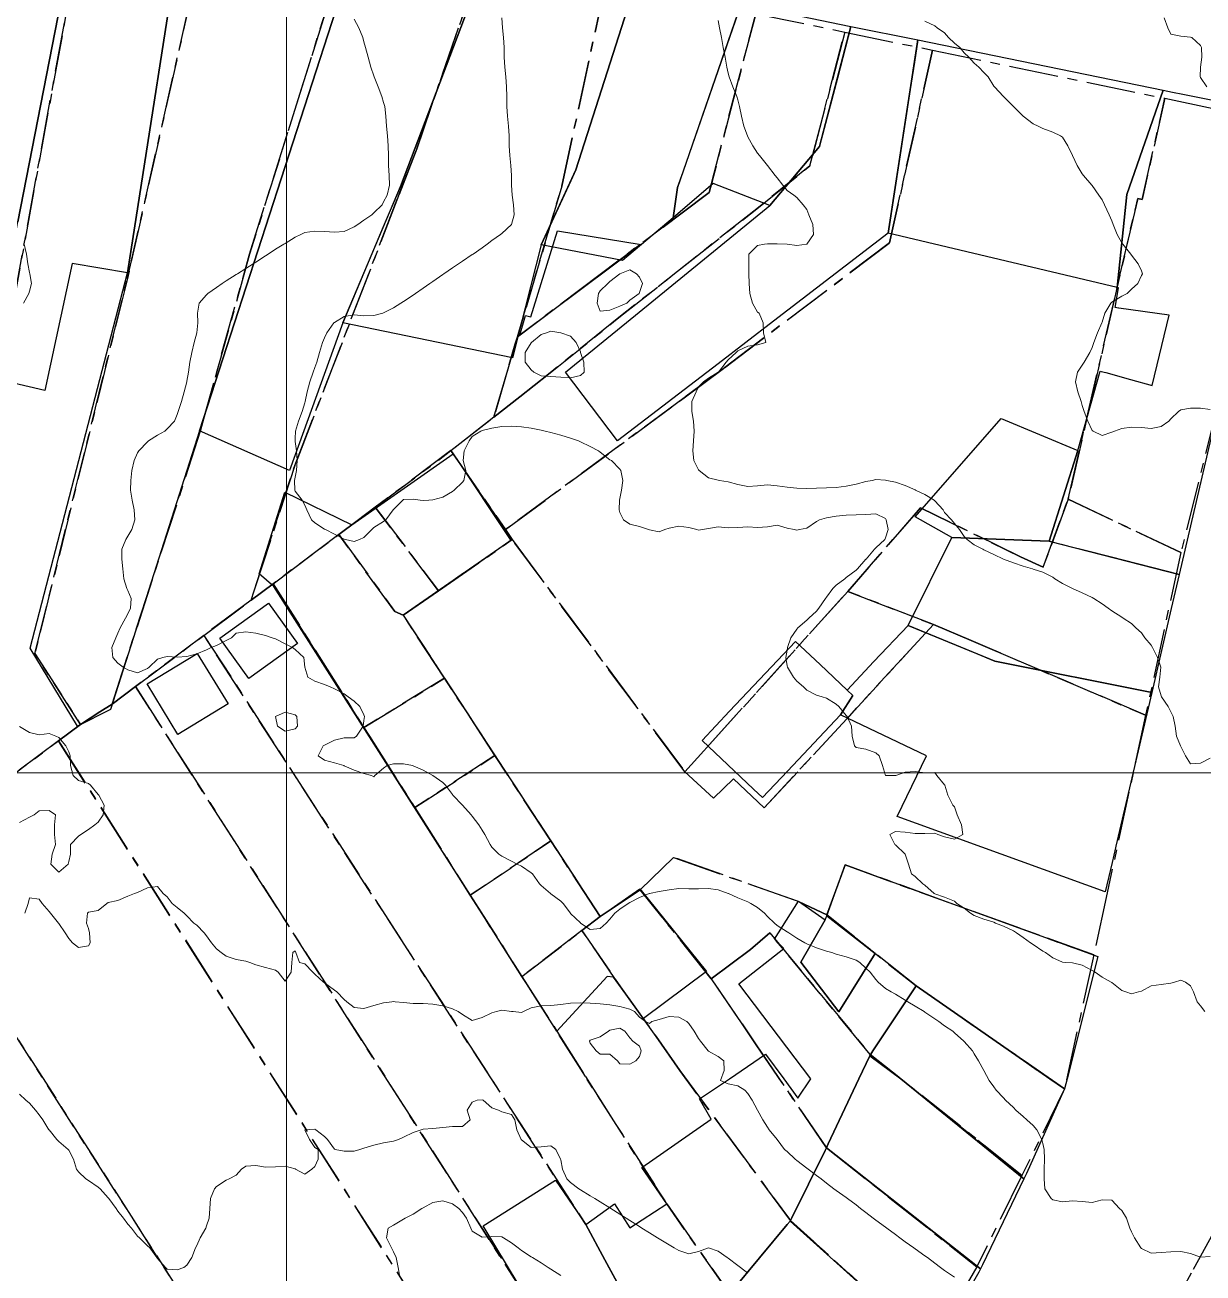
# Model space of a CAD drawing. Header units: centimetres. Extents: x 0 to 642158, y -847 to 649707.
# Drawn here: x 616553.5 to 616613.4, y 621662 to 621725.4 of the extents above; entities that cross this region are included whole.
import ezdxf

# ---------------------------------------------------------------- set-up
doc = ezdxf.new("R2010")
doc.units = ezdxf.units.CM
doc.header["$MEASUREMENT"] = 0
doc.linetypes.add('CENTERX2', pattern=[4, 2.5, -0.5, 0.5, -0.5])
doc.layers.add('MEV_grille', color=254, linetype='Continuous', lineweight=9)
doc.layers.add('WAL_topographie 0.5', color=253, linetype='Continuous', lineweight=20)
doc.layers.add('SPW_batiments', color=7, linetype='Continuous')
doc.layers.add('SPW_parcellaire cadastral', color=7, linetype='CENTERX2', lineweight=25, true_color=0xff0542)

# ---------------------------------------------------------------- blocks, each defined once
blk = doc.blocks.new('*U114')
at = {"layer": 'MEV_grille', "transparency": 33554687}
blk.add_lwpolyline([(-1338.461, 0), (1338.461, 0)], dxfattribs=at)
blk = doc.blocks.new('*U115')
at = {"layer": 'MEV_grille', "color": 0, "linetype": 'ByBlock', "lineweight": -2, "transparency": 16777216}
blk.add_blockref('*U114', (0, -700), dxfattribs=at)
blk = doc.blocks.new('*U112')
at = {"layer": 'MEV_grille', "transparency": 33554687}
blk.add_lwpolyline([(0, 1825.476), (0, -1825.476)], dxfattribs=at)
blk = doc.blocks.new('*U113')
at = {"layer": 'MEV_grille', "color": 0, "linetype": 'ByBlock', "lineweight": -2, "transparency": 16777216}
blk.add_blockref('*U112', (1200, 0), dxfattribs=at)

msp = doc.modelspace()

# ---------------------------------------------------------------- linework, layer by layer
at = {"layer": 'SPW_batiments'}
for points in [[(616547.052, 621716.624), (616547.895, 621721.438), (616550.773, 621734.463), (616552.321, 621734.147), (616554.049, 621733.794), (616556.649, 621733.262), (616553.17, 621715.391), (616547.052, 621716.624)], [(616552.853, 621713.779), (616553.17, 621715.391), (616556.649, 621733.262), (616560.103, 621732.556), (616561.761, 621732.217), (616558.727, 621712.8), (616555.925, 621713.267), (616554.528, 621706.818), (616551.619, 621707.497), (616552.853, 621713.779)], [(616561.761, 621732.217), (616570.688, 621730.393), (616562.4, 621704.76), (616557.865, 621690.607), (616556.188, 621689.757), (616553.786, 621693.716), (616558.727, 621712.8), (616561.761, 621732.217)], [(616577.103, 621729.081), (616572.599, 621717.19), (616571.733, 621715.137), (616569.672, 621710.252), (616566.964, 621702.755), (616562.4, 621704.76), (616570.688, 621730.393), (616577.103, 621729.081)], [(616584.565, 621727.556), (616581.508, 621718.03), (616581.253, 621717.476), (616579.75, 621714.215), (616578.67, 621709.952), (616578.297, 621708.479), (616569.672, 621710.252), (616572.599, 621717.19), (616577.103, 621729.081), (616584.565, 621727.556)], [(616583.891, 621713.417), (616579.75, 621714.215), (616581.508, 621718.03), (616584.565, 621727.556), (616589.919, 621726.462), (616586.687, 621717.134), (616586.453, 621715.596), (616583.891, 621713.417)], [(616586.453, 621715.596), (616586.687, 621717.134), (616586.962, 621717.926), (616589.919, 621726.462), (616595.491, 621725.322), (616594.802, 621722.696), (616594.281, 621720.712), (616593.892, 621719.229), (616593.891, 621719.226), (616593.889, 621719.218), (616591.374, 621716.209), (616588.493, 621717.33), (616586.453, 621715.596)], [(616593.889, 621719.218), (616595.492, 621725.322), (616598.887, 621724.628), (616598.716, 621723.509), (616598.502, 621722.115), (616597.381, 621714.804), (616591.558, 621710.337), (616588.746, 621708.179), (616583.631, 621704.254), (616580.988, 621707.747), (616584.542, 621710.642), (616591.374, 621716.209), (616593.889, 621719.218)], [(616609.025, 621712.052), (616609.024, 621712.044), (616597.381, 621714.804), (616598.887, 621724.628), (616611.356, 621722.079), (616609.512, 621716.777), (616609.025, 621712.052)], [(616614.191, 621706.129), (616612.172, 621697.47), (616608.669, 621698.361), (616607.397, 621698.685), (616606.637, 621698.878), (616606.261, 621698.973), (616605.968, 621699.048), (616605.563, 621699.151), (616607.013, 621703.762), (616608.148, 621707.805), (616608.205, 621707.789), (616608.437, 621707.725), (616609.698, 621707.375), (616610.792, 621707.072), (616611.663, 621710.647), (616609.104, 621711.006), (616609.095, 621711.008), (616608.92, 621711.032), (616609.087, 621712.029), (616609.024, 621712.044), (616609.512, 621716.777), (616611.356, 621722.08)], [(616611.356, 621722.08), (616611.828, 621721.983), (616612.351, 621721.876), (616614.301, 621721.478)], [(616584.834, 621714.243), (616578.661, 621709.635), (616578.961, 621710.62), (616579.228, 621710.553), (616580.577, 621714.936), (616584.834, 621714.243)], [(616605.563, 621699.151), (616600.612, 621699.344), (616598.755, 621700.395), (616603.134, 621705.393), (616607.013, 621703.762), (616605.563, 621699.151)], [(616578.22, 621699.194), (616572.747, 621695.402), (616582.748, 621680.086), (616584.764, 621681.486), (616588.149, 621677.287), (616584.949, 621674.904), (616583.432, 621677.003), (616583.099, 621677.036), (616580.549, 621674.253), (616566.162, 621696.859), (616565.429, 621697.501), (616566.729, 621701.651), (616570.129, 621699.985), (616575.278, 621703.602), (616578.22, 621699.194)], [(616610.775, 621691.475), (616602.812, 621693.066), (616598.401, 621694.88), (616600.612, 621699.344), (616605.563, 621699.151), (616612.173, 621697.469), (616611.769, 621695.739), (616610.775, 621691.475)], [(616567.38, 621693.951), (616564.897, 621692.184), (616563.43, 621694.234), (616565.896, 621696.001), (616567.38, 621693.951)], [(616594.968, 621690.334), (616595.584, 621691.318), (616595.295, 621691.591), (616596.659, 621693.036), (616598.401, 621694.88), (616601.868, 621693.455), (616602.812, 621693.066), (616610.775, 621691.475), (616608.953, 621683.659), (616608.933, 621683.576), (616608.761, 621682.834), (616608.412, 621681.34), (616597.842, 621685.17), (616599.338, 621688.248), (616594.968, 621690.334)], [(616594.968, 621690.334), (616592.268, 621687.475), (616590.999, 621686.131), (616590.544, 621686.561), (616587.927, 621689.032), (616589.33, 621690.518), (616592.678, 621694.063), (616593.924, 621692.886), (616595.295, 621691.591), (616595.584, 621691.318), (616594.968, 621690.334)], [(616563.847, 621690.884), (616561.297, 621689.334), (616559.73, 621691.9), (616562.28, 621693.451), (616563.847, 621690.884)], [(616579.234, 621660.353), (616576.809, 621664.372), (616580.483, 621666.686), (616582.016, 621664.436), (616583.483, 621665.486), (616584.266, 621664.27), (616586.133, 621665.487), (616584.866, 621667.32), (616588.399, 621669.787), (616587.799, 621670.82), (616589.315, 621671.837), (616591.149, 621673.087), (616592.082, 621671.837), (616592.799, 621670.854), (616593.449, 621671.838), (616589.799, 621676.67), (616592.081, 621678.454), (616591.614, 621678.937), (616592.823, 621680.871), (616594.185, 621679.919), (616592.948, 621677.755), (616594.882, 621675.238), (616596.731, 621678.205), (616594.276, 621680.113), (616595.198, 621682.705), (616608.031, 621678.056)], [(616596.731, 621678.205), (616594.882, 621675.238), (616592.948, 621677.755), (616594.185, 621679.919), (616594.276, 621680.113), (616596.731, 621678.205)], [(616608.031, 621678.056), (616606.482, 621671.839), (616606.35, 621671.32), (616605.599, 621671.839), (616598.799, 621676.555), (616596.6, 621673.261), (616596.445, 621673.008), (616595.899, 621671.838), (616594.343, 621668.528), (616594.247, 621668.324), (616594.182, 621668.188), (616592.483, 621664.771), (616592.399, 621664.604), (616592.259, 621664.435), (616589.444, 621661.038)], [(616605.599, 621671.839), (616606.35, 621671.32), (616604.41, 621667.027), (616604.285, 621666.755), (616598.032, 621671.838), (616596.445, 621673.008), (616596.6, 621673.261), (616598.799, 621676.555), (616605.599, 621671.839)], [(616598.032, 621671.838), (616604.285, 621666.755), (616602.18, 621662.375), (616602.083, 621662.172), (616594.247, 621668.324), (616594.343, 621668.528), (616595.899, 621671.838), (616596.445, 621673.008), (616598.032, 621671.838)], [(616602.083, 621662.172), (616601.993, 621662.008), (616599.803, 621658.172), (616599.703, 621658.036), (616592.399, 621664.604), (616592.483, 621664.771), (616594.182, 621668.188), (616594.247, 621668.324), (616602.083, 621662.172)], [(616599.703, 621658.036), (616599.587, 621657.889), (616596.771, 621654.335), (616589.348, 621660.922), (616589.444, 621661.038), (616592.259, 621664.435), (616592.399, 621664.604), (616599.703, 621658.036)]]:
    msp.add_lwpolyline(points, dxfattribs=at)
at = {"layer": 'SPW_parcellaire cadastral'}
for points in [[(616556.836, 621732.714), (616552.221, 621707.297), (616550.558, 621699.61), (616550.247, 621700.099), (616548.846, 621702.331), (616545.322, 621707.828), (616547.344, 621716.578), (616548.062, 621720.886), (616548.477, 621723.316), (616550.571, 621734.033), (616556.836, 621732.714)], [(616556.836, 621732.714), (616563, 621731.416), (616558.728, 621712.499), (616554.03, 621693.449), (616556.348, 621689.849), (616555.225, 621689.011), (616551.607, 621686.309), (616545.71, 621696.678), (616550.558, 621699.61), (616552.221, 621707.297), (616556.836, 621732.714)], [(616563, 621731.416), (616570.044, 621730.027), (616564.935, 621713.745), (616562.446, 621704.8), (616557.948, 621690.883), (616557.324, 621690.479), (616556.348, 621689.849), (616554.03, 621693.449), (616558.728, 621712.499), (616563, 621731.416)], [(616559.14, 621691.77), (616557.948, 621690.883), (616562.446, 621704.8), (616564.935, 621713.745), (616570.044, 621730.027), (616576.742, 621728.707), (616573.435, 621719.102), (616572.512, 621716.706), (616567.229, 621703.001), (616565.01, 621696.159), (616562.618, 621694.371), (616559.14, 621691.77)], [(616577.347, 621705.464), (616575.171, 621703.758), (616571.325, 621700.881), (616570.402, 621700.191), (616569.472, 621699.495), (616566.129, 621696.995), (616565.01, 621696.159), (616567.229, 621703.001), (616572.512, 621716.706), (616573.435, 621719.102), (616576.742, 621728.707), (616583.015, 621727.471), (616580.803, 621717.206), (616579.69, 621713.426), (616578.547, 621709.542), (616578.44, 621709.179), (616578.131, 621708.129), (616577.347, 621705.464)], [(616578.547, 621709.542), (616579.69, 621713.426), (616580.803, 621717.206), (616583.015, 621727.471), (616590.654, 621725.965), (616588.288, 621716.882), (616586.911, 621715.846), (616582.755, 621712.717), (616578.547, 621709.542)], [(616577.347, 621705.464), (616578.131, 621708.129), (616578.44, 621709.179), (616578.547, 621709.542), (616582.755, 621712.717), (616586.911, 621715.846), (616588.288, 621716.882), (616590.654, 621725.965), (616595.176, 621725.031), (616593.412, 621718.238), (616590.793, 621716.122), (616583.702, 621710.517), (616580.123, 621707.642), (616578.664, 621706.498), (616577.347, 621705.464)], [(616577.347, 621705.464), (616578.664, 621706.498), (616580.123, 621707.642), (616583.702, 621710.517), (616590.793, 621716.122), (616593.412, 621718.238), (616595.176, 621725.031), (616599.639, 621724.109), (616597.45, 621714.318), (616589.061, 621707.969), (616587.011, 621706.437), (616577.938, 621699.744), (616575.171, 621703.758), (616577.347, 621705.464)], [(616606.529, 621701.288), (616605.258, 621697.843), (616604.112, 621698.369), (616599.029, 621700.854), (616595.33, 621696.604), (616588.022, 621688.502), (616587.061, 621687.428), (616578.279, 621699.235), (616577.938, 621699.744), (616587.011, 621706.437), (616589.061, 621707.969), (616597.45, 621714.318), (616599.639, 621724.109), (616611.446, 621721.668), (616610.291, 621716.529), (616610.065, 621716.58), (616609.026, 621712.088), (616606.529, 621701.288)], [(616606.529, 621701.288), (616609.026, 621712.088), (616610.065, 621716.58), (616610.291, 621716.529), (616611.446, 621721.668), (616615.968, 621720.718), (616616.921, 621719.12), (616615.078, 621709.922), (616612.253, 621698.582), (616606.529, 621701.288)], [(616577.938, 621699.744), (616578.279, 621699.235), (616574.536, 621696.641), (616571.325, 621700.881), (616575.171, 621703.758), (616577.938, 621699.744)], [(616572.747, 621695.401), (616572.322, 621695.578), (616569.472, 621699.495), (616570.402, 621700.191), (616571.325, 621700.881), (616574.536, 621696.641), (616572.747, 621695.401)], [(616606.529, 621701.288), (616612.253, 621698.582), (616610.464, 621690.312), (616602.315, 621693.798), (616601.597, 621694.105), (616599.686, 621694.926), (616595.33, 621696.604), (616599.029, 621700.854), (616604.112, 621698.369), (616605.258, 621697.843), (616606.529, 621701.288)], [(616570.75, 621689.694), (616566.129, 621696.995), (616569.472, 621699.495), (616572.322, 621695.578), (616572.747, 621695.401), (616574.845, 621692.19), (616570.75, 621689.694)], [(616582.749, 621680.086), (616580.246, 621683.921), (616577.407, 621688.268), (616574.845, 621692.19), (616572.747, 621695.401), (616574.536, 621696.641), (616578.279, 621699.235), (616587.061, 621687.428), (616588.51, 621686.097), (616589.522, 621687.087), (616591.089, 621685.608), (616595.28, 621690.137), (616598.493, 621693.622), (616599.686, 621694.926), (616601.597, 621694.105), (616602.315, 621693.798), (616610.464, 621690.312), (616608.459, 621681.051), (616607.827, 621678.129), (616595.198, 621682.704), (616594.27, 621680.161), (616592.865, 621680.837), (616592.77, 621680.87), (616586.481, 621683.086), (616584.781, 621681.436), (616582.749, 621680.086)], [(616570.75, 621689.694), (616571.035, 621689.245), (616573.331, 621685.618), (616576.153, 621681.16), (616578.779, 621677.035), (616580.549, 621674.252), (616582.004, 621671.947), (616586.133, 621665.486), (616589.334, 621660.904), (616596.57, 621654.509), (616593.634, 621650.861), (616585.972, 621657.165), (616582.991, 621662.644), (616582.017, 621664.436), (616562.618, 621694.371), (616565.01, 621696.159), (616566.129, 621696.995), (616570.75, 621689.694)], [(616587.061, 621687.428), (616588.022, 621688.502), (616595.33, 621696.604), (616599.686, 621694.926), (616598.493, 621693.622), (616595.28, 621690.137), (616591.089, 621685.608), (616589.522, 621687.087), (616588.51, 621686.097), (616587.061, 621687.428)], [(616590.78, 621647.315), (616583.404, 621653.884), (616581.57, 621656.729), (616580.089, 621659.027), (616579.267, 621660.302), (616559.14, 621691.77), (616562.618, 621694.371), (616582.017, 621664.436), (616582.991, 621662.644), (616585.972, 621657.165), (616593.634, 621650.861), (616590.78, 621647.315)], [(616573.331, 621685.618), (616571.035, 621689.245), (616570.75, 621689.694), (616574.845, 621692.19), (616577.407, 621688.268), (616573.331, 621685.618)], [(616587.58, 621643.339), (616580.29, 621649.728), (616578.576, 621652.397), (616577.209, 621654.527), (616575.938, 621656.507), (616555.225, 621689.011), (616556.348, 621689.849), (616557.324, 621690.479), (616557.948, 621690.883), (616559.14, 621691.77), (616579.267, 621660.302), (616580.089, 621659.027), (616581.57, 621656.729), (616583.404, 621653.884), (616590.78, 621647.315), (616587.58, 621643.339)], [(616587.58, 621643.339), (616584.554, 621639.579), (616581.255, 621635.458), (616577.437, 621638.685), (616573.636, 621641.985), (616568.953, 621649.184), (616547.268, 621683.063), (616547.797, 621683.459), (616548.694, 621684.158), (616551.607, 621686.309), (616555.225, 621689.011), (616575.938, 621656.507), (616577.209, 621654.527), (616578.576, 621652.397), (616580.29, 621649.728), (616587.58, 621643.339)], [(616576.153, 621681.16), (616573.331, 621685.618), (616577.407, 621688.268), (616580.246, 621683.921), (616576.153, 621681.16)], [(616576.153, 621681.16), (616580.246, 621683.921), (616582.749, 621680.086), (616581.825, 621679.376), (616578.779, 621677.035), (616576.153, 621681.16)], [(616543.82, 621680.494), (616547.268, 621683.063), (616568.953, 621649.184), (616573.636, 621641.985), (616577.437, 621638.685), (616581.255, 621635.458), (616578.01, 621631.402), (616574.746, 621627.385), (616566.804, 621633.334), (616563.154, 621638.684), (616542.63, 621667.137), (616540.203, 621670.501), (616545.479, 621674.256), (616542.259, 621679.328), (616543.82, 621680.494)], [(616604.182, 621666.929), (616596.476, 621673.075), (616591.369, 621679.247), (616590.395, 621678.405), (616588.395, 621676.924), (616584.781, 621681.436), (616586.481, 621683.086), (616592.77, 621680.87), (616592.865, 621680.837), (616594.27, 621680.161), (616598.799, 621676.554), (616606.35, 621671.321), (616604.182, 621666.929)], [(616607.827, 621678.129), (616606.35, 621671.321), (616598.799, 621676.554), (616594.27, 621680.161), (616595.198, 621682.704), (616607.827, 621678.129)], [(616601.887, 621662.279), (616599.533, 621658.19), (616592.416, 621664.636), (616586.791, 621672.265), (616585.593, 621673.98), (616583.783, 621676.517), (616581.825, 621679.376), (616582.749, 621680.086), (616584.781, 621681.436), (616588.395, 621676.924), (616589.96, 621674.624), (616590.678, 621673.569), (616594.247, 621668.323), (616601.887, 621662.279)], [(616581.825, 621679.376), (616583.783, 621676.517), (616585.593, 621673.98), (616586.791, 621672.265), (616592.416, 621664.636), (616599.533, 621658.19), (616596.57, 621654.509), (616589.334, 621660.904), (616586.133, 621665.486), (616582.004, 621671.947), (616580.549, 621674.252), (616578.779, 621677.035), (616581.825, 621679.376)], [(616601.887, 621662.279), (616594.247, 621668.323), (616590.678, 621673.569), (616589.96, 621674.624), (616588.395, 621676.924), (616590.395, 621678.405), (616591.369, 621679.247), (616596.476, 621673.075), (616604.182, 621666.929), (616601.887, 621662.279)], [(616639.867, 621620.309), (616633.663, 621632.27), (616627.971, 621629.003), (616622.035, 621641.87), (616618.121, 621650.351), (616609.669, 621656.282), (616612.892, 621662.156), (616615.049, 621666.087), (616621.586, 621664.615), (616621.017, 621662.087), (616622.869, 621660.792), (616624.594, 621657.862), (616644.367, 621623.142), (616639.867, 621620.309)]]:
    msp.add_lwpolyline(points, dxfattribs=at)
at = {"layer": 'WAL_topographie 0.5'}
for points in [[(616570.25, 621725.694), (616570.49, 621725.25), (616570.688, 621724.75), (616570.75, 621724.531), (616570.826, 621724.25), (616570.961, 621723.75), (616571.105, 621723.25), (616571.25, 621722.806), (616571.27, 621722.75), (616571.475, 621722.25), (616571.662, 621721.75), (616571.75, 621721.45), (616571.803, 621721.25), (616571.863, 621720.75), (616571.894, 621720.25), (616571.941, 621719.75), (616571.985, 621719.25), (616572, 621718.75), (616572.004, 621718.25), (616572.038, 621717.75), (616572.045, 621717.25), (616571.922, 621716.75), (616571.75, 621716.405), (616571.671, 621716.25), (616571.25, 621715.836), (616571.154, 621715.75), (616570.75, 621715.466), (616570.43, 621715.25), (616570.25, 621715.13), (616569.75, 621714.899), (616569.25, 621714.858), (616568.75, 621714.9), (616568.25, 621714.913), (616567.75, 621714.837), (616567.542, 621714.75), (616567.25, 621714.606), (616566.75, 621714.291), (616566.682, 621714.25), (616566.25, 621713.99), (616565.878, 621713.75), (616565.75, 621713.667), (616565.25, 621713.333), (616565.122, 621713.25), (616564.75, 621713.01), (616564.318, 621712.75), (616564.25, 621712.709), (616563.75, 621712.389), (616563.542, 621712.25), (616563.25, 621712.053), (616562.82, 621711.75), (616562.75, 621711.679), (616562.375, 621711.25), (616562.291, 621710.75), (616562.315, 621710.25), (616562.25, 621709.75), (616562.25, 621709.75), (616562.125, 621709.25), (616562.004, 621708.75), (616561.906, 621708.25), (616561.832, 621707.75), (616561.75, 621707.295), (616561.742, 621707.25), (616561.621, 621706.75), (616561.477, 621706.25), (616561.303, 621705.75), (616561.25, 621705.594), (616561.128, 621705.25), (616560.75, 621704.864), (616560.631, 621704.75), (616560.25, 621704.547), (616559.798, 621704.25), (616559.75, 621704.21), (616559.312, 621703.75), (616559.25, 621703.645), (616559.065, 621703.25), (616558.955, 621702.75), (616558.897, 621702.25), (616558.894, 621701.75), (616558.97, 621701.25), (616559.078, 621700.75), (616559.115, 621700.25), (616558.962, 621699.75), (616558.75, 621699.409), (616558.652, 621699.25), (616558.454, 621698.75), (616558.439, 621698.25), (616558.493, 621697.75), (616558.542, 621697.25), (616558.699, 621696.75), (616558.75, 621696.653), (616558.912, 621696.25), (616558.886, 621695.75), (616558.75, 621695.462), (616558.628, 621695.25), (616558.364, 621694.75), (616558.25, 621694.487), (616558.133, 621694.25), (616557.946, 621693.75), (616557.989, 621693.25), (616558.25, 621692.955), (616558.51, 621692.75), (616558.75, 621692.613), (616559.25, 621692.462), (616559.75, 621692.68), (616559.832, 621692.75), (616560.25, 621693.168), (616560.531, 621693.25), (616560.75, 621693.295), (616561.25, 621693.265), (616561.75, 621693.298), (616562.25, 621693.432), (616562.75, 621693.641), (616562.992, 621693.75), (616563.25, 621693.853), (616563.75, 621694.112), (616564.017, 621694.25), (616564.25, 621694.476), (616564.75, 621694.559), (616565.25, 621694.48), (616565.75, 621694.372), (616566.084, 621694.25), (616566.25, 621694.192), (616566.75, 621693.946), (616567.11, 621693.75), (616567.25, 621693.65), (616567.702, 621693.25), (616567.75, 621692.75), (616567.75, 621692.75), (616567.893, 621692.25), (616568.25, 621692.05), (616568.75, 621691.875), (616569.028, 621691.75), (616569.25, 621691.65), (616569.75, 621691.395), (616569.954, 621691.25), (616570.25, 621691.026), (616570.546, 621690.75), (616570.75, 621690.327), (616570.77, 621690.25), (616570.75, 621690.05), (616570.71, 621689.75), (616570.364, 621689.25), (616570.25, 621689.172), (616569.75, 621689.157), (616569.25, 621689.042), (616568.75, 621688.784), (616568.682, 621688.75), (616568.426, 621688.25), (616568.75, 621688.021), (616569.25, 621687.895), (616569.721, 621687.75), (616569.75, 621687.743), (616570.25, 621687.522), (616570.75, 621687.355), (616571.125, 621687.25), (616571.25, 621687.185), (616571.304, 621687.25), (616571.75, 621687.629), (616571.932, 621687.75), (616572.25, 621687.845), (616572.75, 621687.85), (616573.221, 621687.75), (616573.25, 621687.742), (616573.75, 621687.517), (616574.25, 621687.25), (616574.25, 621687.25), (616574.75, 621686.9), (616574.894, 621686.75), (616575.25, 621686.276), (616575.27, 621686.25), (616575.75, 621685.75), (616575.75, 621685.75), (616576.193, 621685.25), (616576.25, 621685.18), (616576.58, 621684.75), (616576.75, 621684.479), (616576.888, 621684.25), (616577.157, 621683.75), (616577.25, 621683.613), (616577.604, 621683.25), (616577.75, 621683.156), (616578.25, 621682.894), (616578.529, 621682.75), (616578.75, 621682.638), (616579.25, 621682.311), (616579.308, 621682.25), (616579.669, 621681.75), (616579.75, 621681.655), (616580.23, 621681.25), (616580.25, 621681.236), (616580.75, 621680.863), (616580.863, 621680.75), (616581.242, 621680.25), (616581.25, 621680.241), (616581.75, 621679.758), (616581.759, 621679.75), (616582.25, 621679.426), (616582.75, 621679.469), (616583.057, 621679.75), (616583.25, 621679.945), (616583.5, 621680.25), (616583.75, 621680.462), (616584.174, 621680.75), (616584.25, 621680.795), (616584.75, 621681.048), (616585.24, 621681.25), (616585.25, 621681.254), (616585.75, 621681.356), (616586.25, 621681.445), (616586.75, 621681.507), (616587.25, 621681.497), (616587.75, 621681.494), (616588.25, 621681.514), (616588.75, 621681.438), (616589.25, 621681.258), (616589.268, 621681.25), (616589.75, 621681.038), (616590.25, 621680.823), (616590.399, 621680.75), (616590.75, 621680.536), (616591.105, 621680.25), (616591.25, 621680.08), (616591.603, 621679.75), (616591.75, 621679.631), (616592.25, 621679.313), (616592.345, 621679.25), (616592.75, 621678.986), (616593.157, 621678.75), (616593.25, 621678.697), (616593.75, 621678.492), (616594.25, 621678.328), (616594.52, 621678.25), (616594.75, 621678.176), (616595.25, 621678.036), (616595.75, 621677.866), (616595.946, 621677.75), (616596.25, 621677.462), (616596.469, 621677.25), (616596.75, 621676.878), (616596.87, 621676.75), (616597.25, 621676.432), (616597.544, 621676.25), (616597.75, 621676.131), (616598.25, 621675.836), (616598.389, 621675.75), (616598.75, 621675.522), (616599.206, 621675.25), (616599.25, 621675.22), (616599.75, 621674.885), (616599.962, 621674.75), (616600.25, 621674.534), (616600.667, 621674.25), (616600.75, 621674.167), (616601.231, 621673.75), (616601.25, 621673.725), (616601.663, 621673.25), (616601.75, 621673.107), (616601.968, 621672.75), (616602.25, 621672.25), (616602.25, 621672.25), (616602.511, 621671.75), (616602.75, 621671.427), (616602.875, 621671.25), (616603.25, 621670.875), (616603.35, 621670.75), (616603.75, 621670.375), (616603.868, 621670.25), (616604.25, 621669.917), (616604.426, 621669.75), (616604.75, 621669.471), (616604.933, 621669.25), (616605.2, 621668.75), (616605.25, 621668.544), (616605.311, 621668.25), (616605.332, 621667.75), (616605.312, 621667.25), (616605.31, 621666.75), (616605.345, 621666.25), (616605.661, 621665.75), (616605.75, 621665.68), (616606.25, 621665.577), (616606.75, 621665.636), (616607.25, 621665.603), (616607.75, 621665.556), (616608.25, 621665.693), (616608.75, 621665.664), (616609.137, 621665.25), (616609.25, 621665.147), (616609.495, 621664.75), (616609.668, 621664.25), (616609.75, 621664.058), (616609.904, 621663.75), (616610.223, 621663.25), (616610.25, 621663.205), (616610.75, 621662.979), (616611.25, 621663.008), (616611.75, 621663.034), (616612.25, 621663.058), (616612.75, 621662.95), (616613.25, 621662.77), (616613.75, 621662.811)], [(616577.75, 621725.75), (616577.781, 621725.25), (616577.841, 621724.75), (616577.873, 621724.25), (616577.875, 621723.75), (616577.904, 621723.25), (616577.962, 621722.75), (616577.996, 621722.25), (616578, 621721.75), (616578.004, 621721.25), (616578.038, 621720.75), (616578.096, 621720.25), (616578.125, 621719.75), (616578.125, 621719.25), (616578.156, 621718.75), (616578.219, 621718.25), (616578.25, 621717.75), (616578.25, 621717.75), (616578.25, 621717.25), (616578.281, 621716.75), (616578.344, 621716.25), (616578.375, 621715.75), (616578.25, 621715.25), (616578.25, 621715.25), (616577.75, 621714.799), (616577.69, 621714.75), (616577.25, 621714.431), (616577.01, 621714.25), (616576.75, 621714.062), (616576.291, 621713.75), (616576.25, 621713.722), (616575.75, 621713.389), (616575.546, 621713.25), (616575.25, 621713.051), (616574.81, 621712.75), (616574.75, 621712.709), (616574.25, 621712.358), (616574.093, 621712.25), (616573.75, 621712.01), (616573.37, 621711.75), (616573.25, 621711.667), (616572.75, 621711.333), (616572.622, 621711.25), (616572.25, 621711.01), (616571.75, 621710.763), (616571.71, 621710.75), (616571.25, 621710.629), (616570.75, 621710.612), (616570.25, 621710.654), (616569.75, 621710.581), (616569.25, 621710.275), (616569.221, 621710.25), (616568.87, 621709.75), (616568.75, 621709.5), (616568.645, 621709.25), (616568.496, 621708.75), (616568.346, 621708.25), (616568.25, 621707.99), (616568.165, 621707.75), (616567.997, 621707.25), (616567.862, 621706.75), (616567.768, 621706.25), (616567.75, 621706.191), (616567.61, 621705.75), (616567.418, 621705.25), (616567.262, 621704.75), (616567.25, 621704.375), (616567.246, 621704.25), (616567.25, 621704.23), (616567.32, 621703.75), (616567.36, 621703.25), (616567.313, 621702.75), (616567.25, 621702.417), (616567.219, 621702.25), (616567.235, 621701.75), (616567.25, 621701.696), (616567.617, 621701.25), (616567.75, 621700.989), (616567.842, 621700.75), (616568.083, 621700.25), (616568.25, 621700.086), (616568.75, 621699.772), (616568.79, 621699.75), (616569.25, 621699.51), (616569.75, 621699.263), (616569.813, 621699.25), (616570.25, 621699.146), (616570.53, 621699.25), (616570.75, 621699.352), (616571.141, 621699.75), (616571.25, 621699.845), (616571.75, 621700.158), (616571.861, 621700.25), (616572.237, 621700.75), (616572.25, 621700.766), (616572.72, 621701.25), (616572.75, 621701.269), (616573.25, 621701.292), (616573.613, 621701.25), (616573.75, 621701.233), (616574.05, 621701.25), (616574.25, 621701.263), (616574.75, 621701.397), (616575.25, 621701.682), (616575.335, 621701.75), (616575.75, 621702.158), (616575.827, 621702.25), (616575.933, 621702.75), (616575.797, 621703.25), (616575.847, 621703.75), (616576.095, 621704.25), (616576.25, 621704.482), (616576.68, 621704.75), (616576.75, 621704.785), (616577.25, 621704.909), (616577.75, 621704.984), (616578.25, 621704.998), (616578.75, 621704.971), (616579.25, 621704.906), (616579.75, 621704.807), (616579.963, 621704.75), (616580.25, 621704.673), (616580.75, 621704.538), (616581.25, 621704.4), (616581.645, 621704.25), (616581.75, 621704.209), (616582.25, 621703.968), (616582.663, 621703.75), (616582.75, 621703.687), (616583.25, 621703.299), (616583.326, 621703.25), (616583.75, 621702.819), (616583.795, 621702.75), (616583.897, 621702.25), (616583.829, 621701.75), (616583.75, 621701.335), (616583.733, 621701.25), (616583.714, 621700.75), (616583.75, 621700.623), (616583.928, 621700.25), (616584.25, 621700.026), (616584.75, 621699.901), (616585.203, 621699.75), (616585.25, 621699.727), (616585.75, 621699.639), (616586.042, 621699.75), (616586.25, 621699.821), (616586.75, 621699.927), (616587.25, 621699.853), (616587.658, 621699.75), (616587.75, 621699.714), (616587.945, 621699.75), (616588.25, 621699.803), (616588.75, 621699.895), (616589.25, 621699.838), (616589.75, 621699.852), (616590.25, 621699.885), (616590.75, 621699.858), (616591.25, 621699.885), (616591.75, 621699.974), (616592.25, 621699.82), (616592.6, 621699.75), (616592.75, 621699.723), (616592.875, 621699.75), (616593.25, 621699.826), (616593.75, 621700.152), (616593.891, 621700.25), (616594.25, 621700.347), (616594.75, 621700.421), (616595.25, 621700.479), (616595.75, 621700.496), (616596.25, 621700.514), (616596.75, 621700.545), (616597.25, 621700.313), (616597.291, 621700.25), (616597.384, 621699.75), (616597.25, 621699.328), (616597.218, 621699.25), (616596.75, 621698.814), (616596.689, 621698.75), (616596.258, 621698.25), (616596.25, 621698.238), (616595.833, 621697.75), (616595.75, 621697.678), (616595.25, 621697.306), (616595.176, 621697.25), (616594.75, 621696.917), (616594.571, 621696.75), (616594.25, 621696.311), (616594.206, 621696.25), (616593.86, 621695.75), (616593.75, 621695.606), (616593.357, 621695.25), (616593.25, 621695.149), (616592.799, 621694.75), (616592.75, 621694.692), (616592.441, 621694.25), (616592.277, 621693.75), (616592.25, 621693.612), (616592.189, 621693.25), (616592.25, 621692.83), (616592.264, 621692.75), (616592.577, 621692.25), (616592.75, 621692.05), (616593.083, 621691.75), (616593.25, 621691.59), (616593.75, 621691.326), (616594.028, 621691.25), (616594.25, 621691.179), (616594.75, 621690.871), (616594.885, 621690.75), (616595.25, 621690.299), (616595.295, 621690.25), (616595.515, 621689.75), (616595.552, 621689.25), (616595.667, 621688.75), (616595.75, 621688.675), (616596.25, 621688.593), (616596.75, 621688.406), (616596.922, 621688.25), (616597.096, 621687.75), (616597.25, 621687.25), (616597.251, 621687.25), (616597.75, 621687.242), (616597.779, 621687.25), (616598.25, 621687.417), (616598.75, 621687.45), (616599.25, 621687.383), (616599.75, 621687.397), (616599.854, 621687.25), (616600.25, 621686.775), (616600.259, 621686.75), (616600.424, 621686.25), (616600.669, 621685.75), (616600.75, 621685.65), (616600.897, 621685.25), (616601.107, 621684.75), (616601.185, 621684.25), (616600.75, 621684.017), (616600.25, 621684.133), (616599.906, 621684.25), (616599.75, 621684.316), (616599.25, 621684.294), (616598.75, 621684.3), (616598.25, 621684.372), (616597.75, 621684.412), (616597.477, 621684.25), (616597.721, 621683.75), (616597.75, 621683.727), (616598.25, 621683.25), (616598.25, 621683.25), (616598.417, 621682.75), (616598.568, 621682.25), (616598.75, 621682.125), (616599.15, 621681.75), (616599.25, 621681.673), (616599.721, 621681.25), (616599.75, 621681.232), (616600.25, 621681.059), (616600.75, 621680.855), (616600.879, 621680.75), (616601.25, 621680.5), (616601.56, 621680.25), (616601.75, 621680.139), (616602.25, 621679.946), (616602.75, 621679.79), (616602.844, 621679.75), (616603.25, 621679.585), (616603.75, 621679.357), (616603.907, 621679.25), (616604.25, 621679.01), (616604.623, 621678.75), (616604.75, 621678.658), (616605.25, 621678.327), (616605.372, 621678.25), (616605.75, 621677.984), (616606.25, 621677.758), (616606.375, 621677.75), (616606.75, 621677.725), (616607.25, 621677.619), (616607.75, 621677.339), (616607.897, 621677.25), (616608.25, 621676.996), (616608.723, 621676.75), (616608.75, 621676.725), (616609.25, 621676.331), (616609.458, 621676.25), (616609.75, 621676.162), (616610.1, 621676.25), (616610.25, 621676.295), (616610.75, 621676.553), (616611.25, 621676.628), (616611.75, 621676.697), (616611.932, 621676.75), (616612.25, 621676.84), (616612.5, 621676.75), (616612.75, 621676.566), (616612.9, 621676.25), (616613.092, 621675.75), (616613.25, 621675.55), (616613.469, 621675.25)], [(616588.75, 621725.625), (616588.821, 621725.25), (616588.917, 621724.75), (616589.006, 621724.25), (616589.1, 621723.75), (616589.186, 621723.25), (616589.25, 621722.938), (616589.3, 621722.75), (616589.491, 621722.25), (616589.692, 621721.75), (616589.75, 621721.583), (616589.838, 621721.25), (616589.932, 621720.75), (616590.047, 621720.25), (616590.233, 621719.75), (616590.25, 621719.714), (616590.51, 621719.25), (616590.75, 621718.875), (616590.85, 621718.75), (616591.25, 621718.25), (616591.25, 621718.25), (616591.65, 621717.75), (616591.75, 621717.625), (616592.036, 621717.25), (616592.25, 621716.985), (616592.583, 621716.75), (616592.75, 621716.625), (616593.066, 621716.25), (616593.25, 621716.017), (616593.353, 621715.75), (616593.55, 621715.25), (616593.583, 621714.75), (616593.25, 621714.25), (616593.25, 621714.25), (616592.75, 621714.185), (616592.25, 621714.25), (616592.25, 621714.25), (616591.75, 621714.265), (616591.25, 621714.265), (616591.107, 621714.25), (616590.75, 621714.182), (616590.306, 621713.75), (616590.301, 621713.25), (616590.307, 621712.75), (616590.319, 621712.25), (616590.359, 621711.75), (616590.485, 621711.25), (616590.75, 621710.8), (616590.833, 621710.75), (616591.036, 621710.25), (616591.044, 621709.75), (616591.167, 621709.25), (616590.75, 621709.128), (616590.25, 621709.072), (616589.75, 621708.826), (616589.664, 621708.75), (616589.25, 621708.375), (616589.15, 621708.25), (616588.758, 621707.75), (616588.75, 621707.741), (616588.25, 621707.447), (616588.008, 621707.25), (616587.75, 621707.008), (616587.623, 621706.75), (616587.4, 621706.25), (616587.401, 621705.75), (616587.492, 621705.25), (616587.523, 621704.75), (616587.493, 621704.25), (616587.452, 621703.75), (616587.518, 621703.25), (616587.75, 621702.787), (616587.774, 621702.75), (616588.25, 621702.371), (616588.75, 621702.259), (616588.806, 621702.25), (616589.25, 621702.175), (616589.75, 621702.03), (616590.25, 621701.937), (616590.75, 621701.965), (616591.25, 621702.021), (616591.75, 621701.974), (616592.25, 621701.895), (616592.75, 621701.856), (616593.25, 621701.841), (616593.75, 621701.854), (616594.25, 621701.865), (616594.75, 621701.888), (616595.25, 621701.952), (616595.75, 621702.063), (616596.25, 621702.199), (616596.563, 621702.25), (616596.75, 621702.286), (616597.25, 621702.264), (616597.313, 621702.25), (616597.75, 621702.16), (616598.25, 621701.987), (616598.75, 621701.76), (616598.769, 621701.75), (616599.25, 621701.531), (616599.715, 621701.25), (616599.75, 621701.207), (616600.185, 621700.75), (616600.25, 621700.618), (616600.594, 621700.25), (616600.75, 621700.063), (616601.003, 621699.75), (616601.25, 621699.395), (616601.404, 621699.25), (616601.75, 621698.969), (616602.187, 621698.75), (616602.25, 621698.716), (616602.75, 621698.482), (616603.25, 621698.25), (616603.25, 621698.25), (616603.75, 621698.052), (616604.25, 621697.88), (616604.717, 621697.75), (616604.75, 621697.74), (616605.25, 621697.576), (616605.75, 621697.325), (616605.861, 621697.25), (616606.25, 621697), (616606.75, 621696.75), (616606.75, 621696.75), (616607.25, 621696.537), (616607.75, 621696.294), (616607.83, 621696.25), (616608.25, 621695.966), (616608.558, 621695.75), (616608.75, 621695.618), (616609.25, 621695.304), (616609.33, 621695.25), (616609.75, 621694.974), (616609.974, 621694.75), (616610.25, 621694.494), (616610.425, 621694.25), (616610.75, 621693.88), (616610.818, 621693.75), (616611.076, 621693.25), (616611.244, 621692.75), (616611.187, 621692.25), (616611.128, 621691.75), (616611.25, 621691.3), (616611.27, 621691.25), (616611.61, 621690.75), (616611.75, 621690.489), (616611.865, 621690.25), (616611.962, 621689.75), (616612.034, 621689.25), (616612.239, 621688.75), (616612.25, 621688.727), (616612.494, 621688.25), (616612.75, 621687.843), (616613.25, 621687.879), (616613.75, 621688.125)], [(616611.413, 621725.75), (616611.595, 621725.25), (616611.75, 621724.917), (616612.25, 621724.82), (616612.75, 621724.778), (616612.808, 621724.75), (616613.25, 621724.354), (616613.311, 621724.25), (616613.329, 621723.75), (616613.25, 621723.25), (616613.25, 621723.249), (616613.238, 621722.75), (616613.25, 621722.728), (616613.574, 621722.25)], [(616599.25, 621725.581), (616599.75, 621725.348), (616599.882, 621725.25), (616600.25, 621724.984), (616600.458, 621724.75), (616600.75, 621724.468), (616601.029, 621724.25), (616601.25, 621723.971), (616601.484, 621723.75), (616601.75, 621723.457), (616601.99, 621723.25), (616602.25, 621722.968), (616602.468, 621722.75), (616602.75, 621722.286), (616602.779, 621722.25), (616603.25, 621721.75), (616603.25, 621721.75), (616603.75, 621721.25), (616603.75, 621721.25), (616604.25, 621720.75), (616604.25, 621720.75), (616604.75, 621720.368), (616605, 621720.25), (616605.25, 621720.132), (616605.75, 621719.945), (616606.139, 621719.75), (616606.25, 621719.697), (616606.507, 621719.25), (616606.75, 621718.75), (616606.75, 621718.75), (616606.988, 621718.25), (616607.25, 621717.827), (616607.311, 621717.75), (616607.735, 621717.25), (616607.75, 621717.231), (616608.092, 621716.75), (616608.25, 621716.5), (616608.37, 621716.25), (616608.61, 621715.75), (616608.75, 621715.432), (616608.819, 621715.25), (616609.024, 621714.75), (616609.25, 621714.321), (616609.304, 621714.25), (616609.708, 621713.75), (616609.75, 621713.698), (616610.083, 621713.25), (616610.25, 621712.889), (616610.302, 621712.75), (616610.25, 621712.664), (616610.068, 621712.25), (616609.75, 621711.962), (616609.532, 621711.75), (616609.25, 621711.616), (616608.75, 621711.31), (616608.694, 621711.25), (616608.387, 621710.75), (616608.25, 621710.293), (616608.233, 621710.25), (616608.028, 621709.75), (616607.837, 621709.25), (616607.75, 621709.004), (616607.637, 621708.75), (616607.342, 621708.25), (616607.25, 621708.105), (616607, 621707.75), (616606.9, 621707.25), (616607.024, 621706.75), (616607.188, 621706.25), (616607.25, 621706.053), (616607.348, 621705.75), (616607.531, 621705.25), (616607.75, 621704.783), (616607.797, 621704.75), (616608.25, 621704.534), (616608.75, 621704.701), (616608.88, 621704.75), (616609.25, 621704.889), (616609.75, 621704.956), (616610.25, 621704.931), (616610.75, 621704.89), (616611.25, 621704.979), (616611.644, 621705.25), (616611.75, 621705.367), (616612.133, 621705.75), (616612.25, 621705.825), (616612.75, 621705.922), (616613.25, 621705.912), (616613.75, 621705.846)], [(616553.483, 621714.25), (616553.601, 621713.75), (616553.668, 621713.25), (616553.75, 621712.809), (616553.765, 621712.75), (616553.851, 621712.25), (616553.75, 621711.861), (616553.721, 621711.75), (616553.45, 621711.25)], [(616583.75, 621711.104), (616584.112, 621711.25), (616584.25, 621711.404), (616584.724, 621711.75), (616584.75, 621711.8), (616584.905, 621712.25), (616584.75, 621712.571), (616584.594, 621712.75), (616584.25, 621712.954), (616583.75, 621712.75), (616583.75, 621712.75), (616583.25, 621712.36), (616583.132, 621712.25), (616582.75, 621711.875), (616582.668, 621711.75), (616582.599, 621711.25), (616582.75, 621710.843), (616583.25, 621710.9), (616583.75, 621711.104)], [(616581.75, 621707.58), (616581.933, 621707.75), (616581.92, 621708.25), (616581.759, 621708.75), (616581.75, 621708.778), (616581.526, 621709.25), (616581.25, 621709.578), (616580.75, 621709.75), (616580.75, 621709.75), (616580.25, 621709.823), (616580.028, 621709.75), (616579.75, 621709.668), (616579.256, 621709.25), (616579.25, 621709.242), (616578.938, 621708.75), (616578.945, 621708.25), (616579.25, 621707.86), (616579.386, 621707.75), (616579.75, 621707.564), (616580.25, 621707.526), (616580.75, 621707.497), (616581.25, 621707.453), (616581.75, 621707.58)], [(616567.25, 621689.625), (616567.371, 621689.75), (616567.339, 621690.25), (616567.25, 621690.331), (616566.75, 621690.471), (616566.25, 621690.25), (616566.353, 621689.75), (616566.75, 621689.5), (616567.25, 621689.625)], [(616553.25, 621689.734), (616553.75, 621689.442), (616554.25, 621689.316), (616554.75, 621689.377), (616555.096, 621689.25), (616555.25, 621689.182), (616555.604, 621688.75), (616555.75, 621688.45), (616555.822, 621688.25), (616555.839, 621687.75), (616555.968, 621687.25), (616556.25, 621687.004), (616556.75, 621686.842), (616556.857, 621686.75), (616557.25, 621686.279), (616557.275, 621686.25), (616557.55, 621685.75), (616557.494, 621685.25), (616557.25, 621684.885), (616557.066, 621684.75), (616556.75, 621684.51), (616556.368, 621684.25), (616556.25, 621684.173), (616555.842, 621683.75), (616555.844, 621683.25), (616555.75, 621682.875), (616555.715, 621682.75)], [(616555.715, 621682.75), (616555.25, 621682.341), (616554.841, 621682.75), (616554.907, 621683.25), (616555.074, 621683.75), (616555.026, 621684.25), (616555.023, 621684.75), (616555.074, 621685.25), (616554.75, 621685.479), (616554.25, 621685.446), (616553.988, 621685.25), (616553.75, 621685.131), (616553.25, 621684.858)], [(616553.517, 621680.25), (616553.681, 621680.75), (616553.75, 621681.036), (616554.25, 621680.967), (616554.401, 621680.75), (616554.75, 621680.339), (616554.817, 621680.25), (616555.23, 621679.75), (616555.25, 621679.734), (616555.566, 621679.25), (616555.75, 621678.969), (616555.939, 621678.75), (616556.25, 621678.505), (616556.75, 621678.589), (616556.832, 621678.75), (616556.81, 621679.25), (616556.75, 621679.481), (616556.655, 621679.75), (616556.706, 621680.25), (616556.75, 621680.309), (616557.25, 621680.397), (616557.679, 621680.75), (616557.75, 621680.788), (616558.25, 621680.904), (616558.75, 621681.119), (616559.083, 621681.25), (616559.25, 621681.302), (616559.75, 621681.546), (616560.25, 621681.601), (616560.539, 621681.25), (616560.75, 621681.077), (616561.011, 621680.75), (616561.25, 621680.533), (616561.608, 621680.25), (616561.75, 621680.125), (616562.109, 621679.75), (616562.25, 621679.638), (616562.625, 621679.25), (616562.75, 621679.095), (616563.01, 621678.75), (616563.25, 621678.445), (616563.496, 621678.25), (616563.75, 621678.061), (616564.25, 621677.904), (616564.75, 621677.811), (616564.942, 621677.75), (616565.25, 621677.629), (616565.75, 621677.485), (616566.25, 621677.361), (616566.393, 621677.25), (616566.75, 621676.795), (616567.044, 621677.25), (616567.083, 621677.75), (616567.135, 621678.25), (616567.25, 621678.344), (616567.292, 621678.25), (616567.472, 621677.75), (616567.75, 621677.672), (616568.147, 621677.25), (616568.25, 621677.153), (616568.689, 621676.75), (616568.75, 621676.708), (616569.25, 621676.34), (616569.365, 621676.25), (616569.75, 621675.858), (616569.887, 621675.75), (616570.25, 621675.466), (616570.75, 621675.405), (616571.25, 621675.554), (616571.75, 621675.705), (616572.166, 621675.75), (616572.25, 621675.76), (616572.334, 621675.75), (616572.75, 621675.714), (616573.25, 621675.667), (616573.75, 621675.655), (616574.25, 621675.623), (616574.75, 621675.546), (616575.25, 621675.389), (616575.536, 621675.25), (616575.75, 621675.106), (616576.25, 621674.807), (616576.75, 621674.957), (616577.25, 621675.193), (616577.477, 621675.25), (616577.75, 621675.317), (616578.25, 621675.263), (616578.333, 621675.25), (616578.75, 621675.204), (616578.85, 621675.25), (616579.25, 621675.435), (616579.75, 621675.542), (616580.25, 621675.558), (616580.75, 621675.608), (616581.25, 621675.673), (616581.75, 621675.704), (616582.25, 621675.682), (616582.75, 621675.645), (616583.25, 621675.592), (616583.75, 621675.517), (616584.25, 621675.383), (616584.5, 621675.25), (616584.75, 621674.964), (616585.05, 621674.75), (616585.25, 621674.645), (616585.383, 621674.75), (616585.75, 621674.843), (616586.25, 621674.997), (616586.75, 621674.974), (616587.157, 621674.75), (616587.25, 621674.65), (616587.526, 621674.25), (616587.75, 621673.889), (616587.841, 621673.75), (616588.239, 621673.25), (616588.25, 621673.239), (616588.75, 621672.967), (616589.036, 621672.75), (616589.05, 621672.25), (616588.868, 621671.75), (616589.25, 621671.574), (616589.75, 621671.484), (616590.107, 621671.25), (616590.25, 621671.092), (616590.474, 621670.75), (616590.75, 621670.25), (616590.75, 621670.25), (616591.008, 621669.75), (616591.25, 621669.375), (616591.346, 621669.25), (616591.75, 621668.75), (616591.75, 621668.75), (616592.125, 621668.25), (616592.25, 621668.138), (616592.658, 621667.75), (616592.75, 621667.68), (616593.25, 621667.302), (616593.316, 621667.25), (616593.75, 621666.926), (616593.975, 621666.75), (616594.25, 621666.538), (616594.625, 621666.25), (616594.75, 621666.157), (616595.25, 621665.797), (616595.314, 621665.75), (616595.75, 621665.423), (616595.975, 621665.25), (616596.25, 621665.038), (616596.625, 621664.75), (616596.75, 621664.657), (616597.25, 621664.297), (616597.314, 621664.25), (616597.75, 621663.923), (616597.981, 621663.75), (616598.25, 621663.552), (616598.682, 621663.25), (616598.75, 621663.203), (616599.25, 621662.843), (616599.375, 621662.75), (616599.75, 621662.462), (616600.039, 621662.25), (616600.25, 621662.099), (616600.75, 621661.759)], [(616584.25, 621672.576), (616584.558, 621672.75), (616584.75, 621672.977), (616584.827, 621673.25), (616584.75, 621673.5), (616584.417, 621673.75), (616584.25, 621673.917), (616584, 621674.25), (616583.75, 621674.417), (616583.25, 621674.304), (616583.167, 621674.25), (616582.75, 621673.962), (616582.25, 621673.798), (616582.206, 621673.75), (616582.25, 621673.639), (616582.554, 621673.25), (616582.75, 621673.095), (616583.25, 621673.096), (616583.625, 621672.75), (616583.75, 621672.6), (616584.25, 621672.576)], [(616553.25, 621671.053), (616553.574, 621670.75), (616553.75, 621670.602), (616554.063, 621670.25), (616554.25, 621670.01), (616554.426, 621669.75), (616554.744, 621669.25), (616554.75, 621669.241), (616555.14, 621668.75), (616555.25, 621668.647), (616555.725, 621668.25), (616555.75, 621668.217), (616555.982, 621667.75), (616556.151, 621667.25), (616556.25, 621667.113), (616556.616, 621666.75), (616556.75, 621666.665), (616557.25, 621666.334), (616557.339, 621666.25), (616557.75, 621665.784), (616557.783, 621665.75), (616558.156, 621665.25), (616558.25, 621665.108), (616558.527, 621664.75), (616558.75, 621664.453), (616558.934, 621664.25), (616559.25, 621663.839), (616559.349, 621663.75), (616559.75, 621663.349), (616559.861, 621663.25), (616560.229, 621662.75), (616560.25, 621662.71), (616560.661, 621662.25), (616560.75, 621662.154), (616561.25, 621662.125), (616561.596, 621662.25), (616561.75, 621662.368), (616562, 621662.75), (616562.185, 621663.25), (616562.25, 621663.361), (616562.434, 621663.75), (616562.707, 621664.25), (616562.75, 621664.357), (616562.887, 621664.75), (616562.912, 621665.25), (616562.944, 621665.75), (616563.15, 621666.25), (616563.25, 621666.364), (616563.75, 621666.679), (616563.904, 621666.75), (616564.25, 621666.946), (616564.519, 621667.25), (616564.75, 621667.393), (616565.25, 621667.423), (616565.75, 621667.348), (616566.25, 621667.355), (616566.75, 621667.388), (616567.25, 621667.265), (616567.278, 621667.25), (616567.75, 621666.984), (616568.104, 621667.25), (616568.25, 621667.385), (616568.423, 621667.75), (616568.417, 621668.25), (616568.25, 621668.353), (616567.974, 621668.75), (616567.75, 621669.25), (616567.75, 621669.25), (616567.75, 621669.25), (616568.25, 621669.28), (616568.303, 621669.25), (616568.75, 621668.9), (616568.902, 621668.75), (616569.25, 621668.262), (616569.283, 621668.25), (616569.75, 621668.151), (616570.25, 621668.153), (616570.536, 621668.25), (616570.75, 621668.306), (616571.25, 621668.466), (616571.75, 621668.577), (616572.25, 621668.669), (616572.5, 621668.75), (616572.75, 621668.865), (616573.25, 621669.112), (616573.656, 621669.25), (616573.75, 621669.279), (616574.25, 621669.31), (616574.75, 621669.365), (616575.25, 621669.404), (616575.75, 621669.417), (616576.15, 621669.75), (616575.994, 621670.25), (616576.25, 621670.654), (616576.5, 621670.75), (616576.75, 621670.772), (616576.798, 621670.75), (616577.25, 621670.352), (616577.583, 621670.25), (616577.75, 621670.153), (616578.25, 621670.023), (616578.417, 621669.75), (616578.523, 621669.25), (616578.73, 621668.75), (616578.75, 621668.732), (616579.25, 621668.349), (616579.75, 621668.371), (616580.25, 621668.428), (616580.505, 621668.25), (616580.743, 621667.75), (616580.75, 621667.719), (616580.84, 621667.25), (616581.058, 621666.75), (616581.25, 621666.566), (616581.664, 621666.25), (616581.75, 621666.196), (616582.25, 621665.891), (616582.482, 621665.75), (616582.75, 621665.583), (616583.25, 621665.272), (616583.285, 621665.25), (616583.75, 621664.952), (616584.071, 621664.75), (616584.25, 621664.639), (616584.75, 621664.328), (616584.873, 621664.25), (616585.25, 621664.014), (616585.664, 621663.75), (616585.75, 621663.696), (616586.25, 621663.393), (616586.51, 621663.25), (616586.75, 621663.109), (616587.25, 621662.936), (616587.75, 621663.057), (616588.25, 621663.25), (616588.25, 621663.25), (616588.25, 621663.25), (616588.75, 621663.083), (616589.2, 621662.75), (616589.25, 621662.713), (616589.75, 621662.344), (616589.875, 621662.25), (616590.25, 621661.962)], [(616572.57, 621661.75), (616572.483, 621662.25), (616572.391, 621662.75), (616572.25, 621663.038), (616572.153, 621663.25), (616571.891, 621663.75), (616571.972, 621664.25), (616572.25, 621664.398), (616572.75, 621664.697), (616572.837, 621664.75), (616573.25, 621664.961), (616573.695, 621665.25), (616573.75, 621665.284), (616574.25, 621665.543), (616574.75, 621665.639), (616575.25, 621665.483), (616575.562, 621665.25), (616575.75, 621665.038), (616575.961, 621664.75), (616576.177, 621664.25), (616576.25, 621664.101), (616576.75, 621663.788), (616577.25, 621663.829), (616577.75, 621663.801), (616577.841, 621663.75), (616578.25, 621663.5), (616578.577, 621663.25), (616578.75, 621663.114), (616579.25, 621662.793), (616579.318, 621662.75), (616579.75, 621662.479), (616580.106, 621662.25), (616580.25, 621662.158), (616580.75, 621661.833)]]:
    msp.add_lwpolyline(points, dxfattribs=at)

# ---------------------------------------------------------------- block references
at = {"layer": 'MEV_grille', "transparency": 33554687}
for name, p in [('*U113', (615366.814, 620593.644)), ('*U115', (616669.481, 622387.381))]:
    msp.add_blockref(name, p, dxfattribs=at)

doc.saveas('drawing.dxf')
